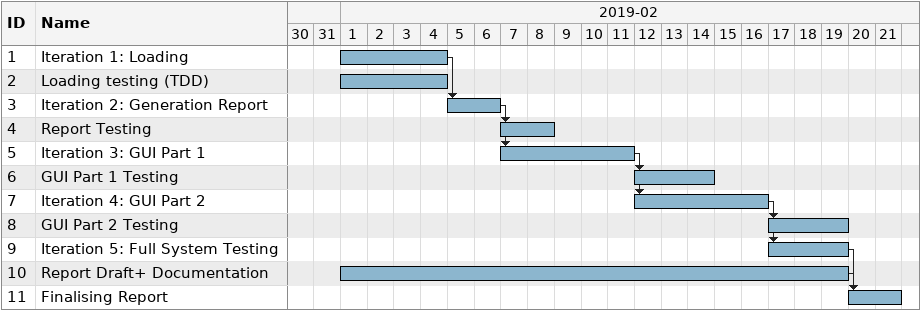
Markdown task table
| ID | Task | Start | Finish | Predecessors |
|---|---|---|---|---|
| 1 | Iteration 1: Loading | 2019-02-01 | 2019-02-04 |  |
| 2 | Loading testing (TDD) | 2019-02-01 | 2019-02-04 |  |
| 3 | Iteration 2: Generation Report | 2019-02-05 | 2019-02-06 | 1 |
| 4 | Report Testing | 2019-02-07 | 2019-02-08 | 3 |
| 5 | Iteration 3: GUI Part 1 | 2019-02-07 | 2019-02-11 | 3 |
| 6 | GUI Part 1 Testing | 2019-02-12 | 2019-02-14 | 5 |
| 7 | Iteration 4: GUI Part 2 | 2019-02-12 | 2019-02-16 | 5 |
| 8 | GUI Part 2 Testing | 2019-02-17 | 2019-02-19 | 7 |
| 9 | Iteration 5: Full System Testing | 2019-02-17 | 2019-02-19 | 7 |
| 10 | Report Draft+ Documentation | 2019-02-01 | 2019-02-19 |  |
| 11 | Finalising Report | 2019-02-20 | 2019-02-21 | 9, 10 |
